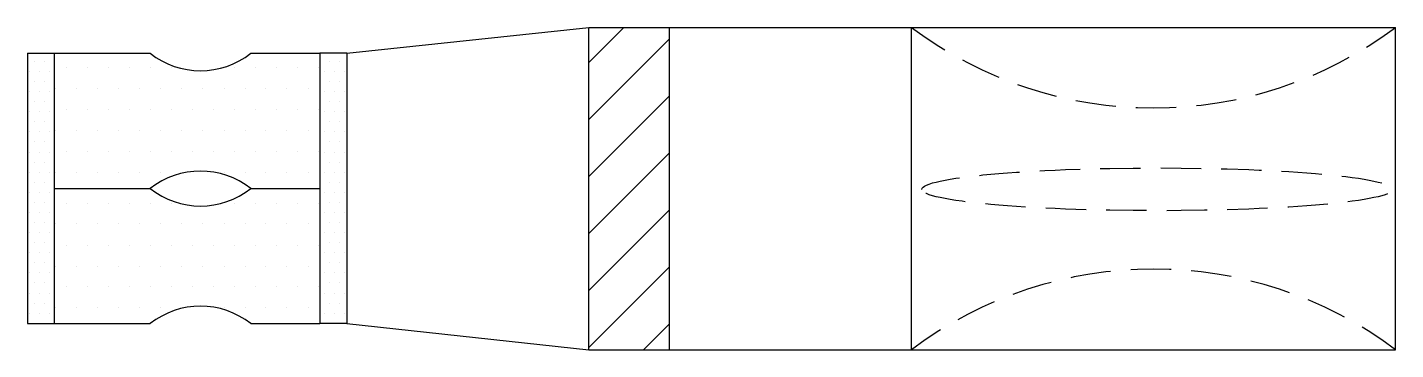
# Model space of a CAD drawing. Header units: inches. Extents: x 0 to 102, y -13 to 11.
import ezdxf

# ---------------------------------------------------------------- set-up
doc = ezdxf.new("R2010")
doc.units = ezdxf.units.IN
doc.header["$LTSCALE"] = 48
doc.header["$MEASUREMENT"] = 0
doc.linetypes.add('HIDDEN4', pattern=[0.09375, 0.0625, -0.03125])
doc.layers.get('0').update_dxf_attribs({"linetype": 'CONTINUOUS'})

# ---------------------------------------------------------------- blocks, each defined once
blk = doc.blocks.new('*X1')
at = {"color": 0}
for p, q in [((3103.97, 793.75), (3103.97, 793.75)), ((3105.53, 793.75), (3105.53, 793.75)), ((3107.09, 793.75), (3107.09, 793.75)), ((3108.65, 793.75), (3108.65, 793.75)), ((3110.22, 793.75), (3110.22, 793.75)), ((3111.78, 793.75), (3111.78, 793.75)), ((3116.47, 793.75), (3116.47, 793.75)), ((3118.03, 793.75), (3118.03, 793.75)), ((3119.59, 793.75), (3119.59, 793.75)), ((3121.15, 793.75), (3121.15, 793.75)), ((3122.72, 793.75), (3122.72, 793.75)), ((3103.19, 792.19), (3103.19, 792.19)), ((3104.75, 792.19), (3104.75, 792.19)), ((3106.31, 792.19), (3106.31, 792.19)), ((3107.87, 792.19), (3107.87, 792.19)), ((3109.44, 792.19), (3109.44, 792.19)), ((3111, 792.19), (3111, 792.19)), ((3112.56, 792.19), (3112.56, 792.19)), ((3114.12, 792.19), (3114.12, 792.19)), ((3115.69, 792.19), (3115.69, 792.19)), ((3117.25, 792.19), (3117.25, 792.19)), ((3118.81, 792.19), (3118.81, 792.19)), ((3120.37, 792.19), (3120.37, 792.19)), ((3121.94, 792.19), (3121.94, 792.19)), ((3103.97, 790.62), (3103.97, 790.62)), ((3105.53, 790.62), (3105.53, 790.62)), ((3107.09, 790.62), (3107.09, 790.62)), ((3108.65, 790.62), (3108.65, 790.62)), ((3110.22, 790.62), (3110.22, 790.62)), ((3111.78, 790.62), (3111.78, 790.62)), ((3113.34, 790.62), (3113.34, 790.62)), ((3114.9, 790.62), (3114.9, 790.62)), ((3116.47, 790.62), (3116.47, 790.62)), ((3118.03, 790.62), (3118.03, 790.62)), ((3119.59, 790.62), (3119.59, 790.62)), ((3121.15, 790.62), (3121.15, 790.62)), ((3122.72, 790.62), (3122.72, 790.62)), ((3103.19, 789.06), (3103.19, 789.06)), ((3104.75, 789.06), (3104.75, 789.06)), ((3106.31, 789.06), (3106.31, 789.06)), ((3107.87, 789.06), (3107.87, 789.06)), ((3109.44, 789.06), (3109.44, 789.06)), ((3111, 789.06), (3111, 789.06)), ((3112.56, 789.06), (3112.56, 789.06)), ((3114.12, 789.06), (3114.12, 789.06)), ((3115.69, 789.06), (3115.69, 789.06)), ((3117.25, 789.06), (3117.25, 789.06)), ((3118.81, 789.06), (3118.81, 789.06)), ((3120.37, 789.06), (3120.37, 789.06)), ((3121.94, 789.06), (3121.94, 789.06)), ((3103.97, 787.5), (3103.97, 787.5)), ((3105.53, 787.5), (3105.53, 787.5)), ((3107.09, 787.5), (3107.09, 787.5)), ((3108.65, 787.5), (3108.65, 787.5)), ((3110.22, 787.5), (3110.22, 787.5)), ((3111.78, 787.5), (3111.78, 787.5)), ((3113.34, 787.5), (3113.34, 787.5)), ((3114.9, 787.5), (3114.9, 787.5)), ((3116.47, 787.5), (3116.47, 787.5)), ((3118.03, 787.5), (3118.03, 787.5)), ((3119.59, 787.5), (3119.59, 787.5)), ((3121.15, 787.5), (3121.15, 787.5)), ((3122.72, 787.5), (3122.72, 787.5)), ((3103.19, 785.94), (3103.19, 785.94)), ((3104.75, 785.94), (3104.75, 785.94)), ((3106.31, 785.94), (3106.31, 785.94)), ((3107.87, 785.94), (3107.87, 785.94)), ((3109.44, 785.94), (3109.44, 785.94)), ((3111, 785.94), (3111, 785.94)), ((3112.56, 785.94), (3112.56, 785.94)), ((3115.69, 785.94), (3115.69, 785.94)), ((3117.25, 785.94), (3117.25, 785.94)), ((3118.81, 785.94), (3118.81, 785.94)), ((3120.37, 785.94), (3120.37, 785.94)), ((3121.94, 785.94), (3121.94, 785.94))]:
    blk.add_line(p, q, dxfattribs=at)
blk = doc.blocks.new('*X0')
at = {"color": 0}
for p, q in [((3688.5, 30429), (3688.5, 30429)), ((3689.25, 30429), (3689.25, 30429)), ((3688.125, 30428.25), (3688.125, 30428.25)), ((3688.5, 30427.5), (3688.5, 30427.5)), ((3688.875, 30428.25), (3688.875, 30428.25)), ((3689.25, 30427.5), (3689.25, 30427.5)), ((3689.625, 30428.25), (3689.625, 30428.25)), ((3688.125, 30426.75), (3688.125, 30426.75)), ((3688.875, 30426.75), (3688.875, 30426.75)), ((3689.625, 30426.75), (3689.625, 30426.75)), ((3688.5, 30426), (3688.5, 30426)), ((3689.25, 30426), (3689.25, 30426)), ((3688.125, 30425.25), (3688.125, 30425.25)), ((3688.5, 30424.5), (3688.5, 30424.5)), ((3688.875, 30425.25), (3688.875, 30425.25)), ((3689.25, 30424.5), (3689.25, 30424.5)), ((3689.625, 30425.25), (3689.625, 30425.25)), ((3688.125, 30423.75), (3688.125, 30423.75)), ((3688.875, 30423.75), (3688.875, 30423.75)), ((3689.625, 30423.75), (3689.625, 30423.75)), ((3688.125, 30422.25), (3688.125, 30422.25)), ((3688.5, 30423), (3688.5, 30423)), ((3688.875, 30422.25), (3688.875, 30422.25)), ((3689.25, 30423), (3689.25, 30423)), ((3689.625, 30422.25), (3689.625, 30422.25)), ((3688.5, 30421.5), (3688.5, 30421.5)), ((3689.25, 30421.5), (3689.25, 30421.5)), ((3688.125, 30420.75), (3688.125, 30420.75)), ((3688.875, 30420.75), (3688.875, 30420.75)), ((3689.625, 30420.75), (3689.625, 30420.75)), ((3688.125, 30419.25), (3688.125, 30419.25)), ((3688.5, 30420), (3688.5, 30420)), ((3688.875, 30419.25), (3688.875, 30419.25)), ((3689.25, 30420), (3689.25, 30420)), ((3689.625, 30419.25), (3689.625, 30419.25)), ((3688.5, 30418.5), (3688.5, 30418.5)), ((3689.25, 30418.5), (3689.25, 30418.5)), ((3688.125, 30417.75), (3688.125, 30417.75)), ((3688.875, 30417.75), (3688.875, 30417.75)), ((3689.625, 30417.75), (3689.625, 30417.75)), ((3688.125, 30416.25), (3688.125, 30416.25)), ((3688.5, 30417), (3688.5, 30417)), ((3688.875, 30416.25), (3688.875, 30416.25)), ((3689.25, 30417), (3689.25, 30417)), ((3689.625, 30416.25), (3689.625, 30416.25)), ((3688.5, 30415.5), (3688.5, 30415.5)), ((3689.25, 30415.5), (3689.25, 30415.5)), ((3688.125, 30414.75), (3688.125, 30414.75)), ((3688.875, 30414.75), (3688.875, 30414.75)), ((3689.625, 30414.75), (3689.625, 30414.75)), ((3688.125, 30413.25), (3688.125, 30413.25)), ((3688.5, 30414), (3688.5, 30414)), ((3688.875, 30413.25), (3688.875, 30413.25)), ((3689.25, 30414), (3689.25, 30414)), ((3689.625, 30413.25), (3689.625, 30413.25)), ((3688.5, 30412.5), (3688.5, 30412.5)), ((3689.25, 30412.5), (3689.25, 30412.5)), ((3688.125, 30411.75), (3688.125, 30411.75)), ((3688.875, 30411.75), (3688.875, 30411.75)), ((3689.625, 30411.75), (3689.625, 30411.75)), ((3688.125, 30410.25), (3688.125, 30410.25)), ((3688.5, 30411), (3688.5, 30411)), ((3688.875, 30410.25), (3688.875, 30410.25)), ((3689.25, 30411), (3689.25, 30411)), ((3689.625, 30410.25), (3689.625, 30410.25)), ((3688.5, 30409.5), (3688.5, 30409.5)), ((3689.25, 30409.5), (3689.25, 30409.5))]:
    blk.add_line(p, q, dxfattribs=at)

msp = doc.modelspace()

# ---------------------------------------------------------------- hatches: boundary and pattern name
h = msp.add_hatch()
h.set_pattern_fill('ANSI31', color=8, scale=24, style=0)
h.set_pattern_definition([(45, (-989.073, -369.1582), (-2.12132, 2.12132), [])])
h.paths.add_polyline_path([(47.62, -13.22), (47.62, 10.78), (41.62, 10.78), (41.62, -13.22)])

# ---------------------------------------------------------------- linework, layer by layer
for p, q in [((23.62, 8.85), (41.62, 10.78)), ((41.62, -13.22), (41.62, 10.78)), ((41.62, 10.78), (47.62, 10.78)), ((47.62, -13.22), (47.62, 10.78)), ((47.62, 10.78), (65.62, 10.78)), ((65.62, -13.22), (65.62, 10.78)), ((65.62, 10.78), (101.62, 10.78)), ((101.62, -13.22), (101.62, 10.78)), ((-0.12, 8.85), (-0.12, -11.28)), ((-0.12, 8.85), (1.88, 8.85)), ((1.88, 8.85), (9.01, 8.85)), ((1.88, 8.85), (1.88, -1.22)), ((16.49, 8.85), (21.62, 8.85)), ((21.62, 8.85), (21.62, -1.22)), ((23.62, 8.85), (21.62, 8.85)), ((23.62, 8.85), (23.62, -11.28)), ((1.88, -1.22), (1.88, -11.28)), ((1.88, -1.22), (9.01, -1.22)), ((16.49, -1.22), (21.62, -1.22)), ((21.62, -1.22), (21.62, -11.28)), ((-0.12, -11.28), (1.88, -11.28)), ((1.88, -11.28), (9.01, -11.28)), ((16.49, -11.28), (21.62, -11.28)), ((23.62, -11.28), (21.62, -11.28)), ((23.62, -11.28), (41.62, -13.22)), ((41.62, -13.22), (47.62, -13.22)), ((47.62, -13.22), (65.62, -13.22)), ((65.62, -13.22), (101.62, -13.22))]:
    msp.add_line(p, q)
at = {"color": 4, "linetype": 'HIDDEN4'}
for centre, start, end in [((83.62, 34.78), 233.1301, 306.8699), ((83.62, -37.22), 53.1301, 126.8699)]:
    msp.add_arc(centre, 30, start, end, dxfattribs=at)
for centre, start, end in [((12.75, 13.59), 231.7012, 308.2988), ((12.75, -5.96), 51.7012, 128.2988), ((12.75, 3.52), 231.7012, 308.2988), ((12.75, -16.02), 51.7012, 128.2988)]:
    msp.add_arc(centre, 6.04, start, end)
msp.add_ellipse((83.89, -1.28), major_axis=(-17.5, 0), ratio=0.090909, dxfattribs=at)

# ---------------------------------------------------------------- block references
at = {"color": 4}
msp.add_blockref('*X0', (-3688.12, -30420.75), dxfattribs=at)
at = {"color": 4, "xscale": -1}
msp.add_blockref('*X0', (3711.62, -30420.75), dxfattribs=at)
at = {"color": 8}
for p in [(-3101.19, -785.99), (-3101.19, -796.05)]:
    msp.add_blockref('*X1', p, dxfattribs=at)

doc.saveas('drawing.dxf')
